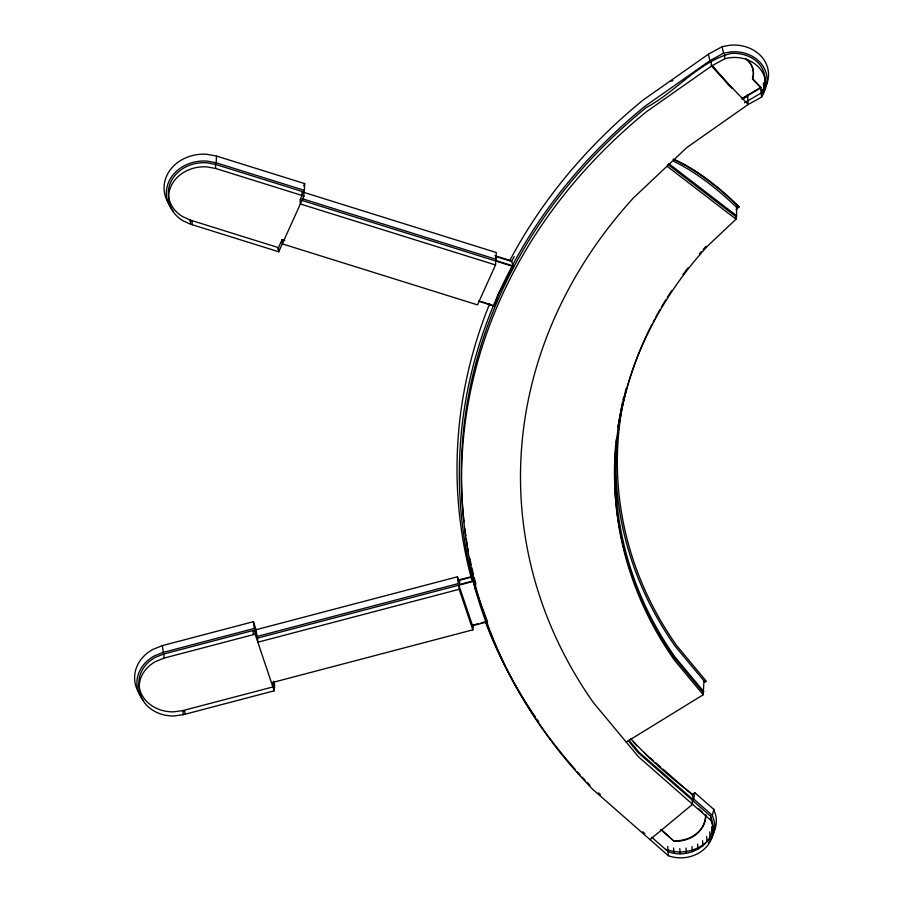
<?xml version="1.0" encoding="UTF-8"?>
<svg xmlns="http://www.w3.org/2000/svg" width="903" height="903" viewBox="0 0 903 903"><rect width="100%" height="100%" fill="white"/><g stroke="black" fill="none" stroke-linecap="round" stroke-linejoin="round"><path stroke-width="1.35" d="M626.23 742.097L703.211 694.768L703.922 680.806M744.456 102.75L761.263 92.998C768.746 82.06 764.864 66.348 753.926 59.259C747.131 54.688 738.812 52.814 730.674 53.48C698.267 62.149 675.546 92.185 646.322 107.468A582.13 495.815 -4 0 0 464.029 521.866M473.217 624.955L473.093 627.325L458.34 583.564L457.437 576.803L256.091 629.718L256.994 636.48L458.34 583.564M302.934 193.524L304.367 190.364L216.156 162.788L216.517 156.05L206.618 154.255A38.694 32.959 -4 0 0 169.888 170.34A38.694 32.959 -4 0 0 169.922 205.241M304.367 190.364L304.717 183.625L216.517 156.05M284.727 240.593L282.041 239.746L282.323 243.878L477.484 304.875L495.521 264.974L496.3 252.535L302.494 191.955M651.752 837.273L668.062 851.585C687.296 859.521 715.311 845.547 712.512 822.791M650.002 839.609L692.567 804.28L692.285 800.16L693.707 798.986L694.757 792.642L713.776 809.336L715.819 815.544A35.691 30.397 -4 0 1 713.314 833.187M708.618 842.68A33.716 28.715 -4 0 0 714.25 821.03L712.377 815.375L713.776 809.336M763.904 90.142L762.922 93.573L765.473 88.505A33.58 28.591 -4 0 0 730.516 51.934L723.517 53.198L709.939 60.682L644.979 106.272A584.094 497.497 -4 0 0 575.527 769.785M478.5 301.162L494.234 306.072L498.58 293.723L513.559 266.577L511.369 260.854L494.867 255.696M303.69 185.883L304.717 183.625M277.752 249.228L282.041 239.746M302.392 194.709L300.078 199.845L300.36 203.976L495.521 264.974M278.745 251.779L303.939 196.064L303.645 191.944L215.445 164.369L206.584 162.766A34.754 29.596 -4 0 0 170.712 182.18A34.754 29.596 -4 0 0 182.316 216.438L190.262 220.084L278.463 247.648L278.745 251.779L190.544 224.204L182.609 220.569A34.754 29.596 -4 0 1 170.994 186.3A34.754 29.596 -4 0 1 206.866 166.886L215.738 168.5L303.939 196.064M764.22 89.002L766.85 83.787A35.398 30.149 -4 0 0 729.996 45.229L722.129 46.663L708.347 54.236L643.286 99.917A586.058 499.167 -4 0 0 509.811 260.527M511.504 261.509L514.202 256.621M667.96 164.493L736.577 217.171L736.577 207.329L737.909 206.065L739.094 206.9L736.103 209.722M735.866 216.618L736.035 219.192L707.286 246.327A428.959 365.365 -4 0 0 674.417 660.149L703.211 694.768M691.924 795.001L694.757 792.642M742.322 98.303L760.857 87.32L752.492 78.561A23.218 19.776 -4 0 0 746.679 59.214M742.368 98.811L760.902 87.839L752.526 79.08A23.218 19.776 -4 0 0 745.822 59.022M710.909 820.387L638.398 756.725L593.373 702.602A523.187 445.619 -4 0 1 633.466 197.881L686.777 147.573L748.158 104.488L761.545 97.118A31.752 27.045 -4 0 0 758.576 67.115A31.752 27.045 -4 0 0 724.838 58.718L711.44 66.088L646.616 111.6A582.13 495.815 -4 0 0 592.774 789.369L668.344 855.717A31.752 27.045 -4 0 0 703.211 849.971A31.752 27.045 -4 0 0 710.909 820.387L710.627 816.256L638.105 752.594L628.206 740.686M760.507 90.582L762.99 89.532M256.091 629.718L253.382 621.693L162.393 645.6L153.104 649.302A38.694 32.959 -4 0 0 140.055 694.61M253.382 621.693L254.285 628.454L163.296 652.372L154.481 655.871A36.718 31.278 -4 0 0 143.588 700.796M163.838 653.975L155.508 657.282A34.754 29.596 -4 0 0 140.213 690.998A34.754 29.596 -4 0 0 173.907 711.835L182.925 710.582L273.914 686.675L274.207 690.795L183.207 714.713L174.189 715.955A34.754 29.596 -4 0 1 140.507 695.118A34.754 29.596 -4 0 1 155.801 661.414L164.12 658.095L255.12 634.188L254.827 630.057L163.838 653.975L164.12 658.095M254.883 630.892L253.088 631.366L253.314 634.662M472.833 629.842L459.164 589.298L458.521 580.019L471.49 576.611L473.748 581.261L475.147 588.733L487.586 621.772L472.551 625.723L472.833 629.842L271.498 682.758M471.716 577.073L459.503 580.279L459.785 584.41L473.522 580.798M459.164 589.298L257.829 642.214L257.536 638.094L473.951 581.216M473.465 624.955L478.511 623.623M481.039 622.957L486.096 621.636M182.982 711.417L184.788 710.943L185.013 714.239M672.904 80.717L670.173 81.293M216.156 162.788L206.787 161.084A36.718 31.278 -4 0 0 171.277 177.281A36.718 31.278 -4 0 0 173.353 211.223M665.534 849.373L672.735 851.303A35.691 30.397 -4 0 0 709.036 839.44M303.701 192.768L301.952 192.226L302.189 195.522M511.595 261.43L495.826 256.497L496.108 260.617L513.344 266.013M302.133 198.683L495.939 259.274M301.421 200.263L513.559 266.577M480.735 301.354L494.234 306.072M190.319 220.908L192.068 221.461L192.294 224.757M668.57 163.499L736.577 215.704M667.024 166.208L736.035 219.192M643.726 752.199L649.765 757.989M650.408 758.08L653.524 760.811M655.601 762.629L660.782 767.178M662.858 768.995L691.89 794.482M693.707 798.986L712.377 815.375M698.504 808.682L702.579 812.26M661.73 829.959L673.999 841.201A29.122 24.799 -4 0 0 705.638 814.946M660.748 829.575L673.999 841.201M598.362 792.823L600.472 794.674M642.688 831.742L644.81 833.604M711.903 65.242L732.119 88.46M711.948 65.761L729.398 85.819M703.843 691.698L675.083 657.124A427.977 364.519 -4 0 1 652.022 324.233M703.031 692.195L674.236 657.576A428.959 365.365 -4 0 1 615.688 445.01M633.353 741.679L636.841 745.878M628.985 740.167L638.872 752.052L692.996 799.573L692.635 794.414A522.25 444.818 -4 0 1 630.678 738.688M458.826 580.527L457.979 578.405M457.437 576.803L458.521 580.019M273.485 681.28L274.647 684.722L274.456 688.278L272.616 682.815M254.285 628.454L257.536 638.094M255.12 634.188L274.207 690.795M710.627 816.256L712.309 821.358L712.783 826.651M708.347 54.236L709.939 60.682M722.129 46.663L723.517 53.198M471.49 576.611L471.953 579.071M162.393 645.6L163.296 652.372M764.694 77.669L765.055 82.828M763.374 82.907L763.735 88.054M760.857 87.32L761.545 97.118M747.47 94.691L748.158 104.488L711.44 66.088L711.158 61.957M724.545 54.586L724.838 58.718M711.677 826.798L712.027 831.956M709.724 831.889L710.085 837.047M706.643 836.584L707.004 841.743M702.568 840.693L702.929 845.851M697.635 844.057L697.996 849.215M692.059 846.551L692.42 851.71M686.032 848.075L686.393 853.233M679.812 848.572L680.173 853.73M673.615 848.019L673.977 853.166M667.701 846.438L668.344 855.717M215.445 164.369L215.738 168.5M190.262 220.084L190.544 224.204M182.925 710.582L183.207 714.713M675.094 159.887A114.297 41.527 46.7 0 1 739.094 206.9M673.006 159.131A127.03 46.155 46.7 0 1 737.909 206.065M653.298 321.761A427.977 364.519 -4 0 1 654.607 319.301M655.928 316.84A427.977 364.519 -4 0 1 660.025 309.503M661.436 307.088A427.977 364.519 -4 0 1 665.782 299.864M667.272 297.482A427.977 364.519 -4 0 1 671.843 290.394M682.95 274.535A427.977 364.519 -4 0 1 687.996 267.864M699.498 253.743A427.977 364.519 -4 0 1 701.338 251.61M703.177 249.499A427.977 364.519 -4 0 1 705.988 246.338M673.762 161.377A127.03 46.155 46.7 0 1 736.577 207.329M615.936 442.267A428.959 365.365 -4 0 1 616.218 439.524M617.776 427.175A428.959 365.365 -4 0 1 618.183 424.433M618.623 421.701A428.959 365.365 -4 0 1 619.086 418.958M619.571 416.227A428.959 365.365 -4 0 1 620.079 413.495M620.609 410.763A428.959 365.365 -4 0 1 621.162 408.043M621.749 405.323A428.959 365.365 -4 0 1 622.348 402.603M622.98 399.894A428.959 365.365 -4 0 1 623.623 397.196M616.297 443.023A426.995 363.683 -4 0 0 675.207 646.288L705.051 682.16L706.36 681.28L676.584 645.487A425.381 362.306 -4 0 1 626.039 388.764M742.142 99.477A522.25 444.818 -4 0 1 748.113 95.831M538.662 721.644A586.058 499.167 -4 0 1 537.037 719.33M535.434 717.005A586.058 499.167 -4 0 1 506.459 668.751M505.183 666.279A586.058 499.167 -4 0 1 485.679 622.618M471.772 579.963A586.058 499.167 -4 0 1 489.765 303.498M589.975 785.317A584.094 497.497 -4 0 1 587.04 782.258M585.088 780.203A584.094 497.497 -4 0 1 582.187 777.111M580.268 775.022A584.094 497.497 -4 0 1 577.412 771.884M711.383 836.415A35.691 30.397 -4 0 1 709.86 838.458M705.604 814.427A29.122 24.799 -4 0 1 673.965 840.693M475.937 584.218A582.13 495.815 -4 0 1 474.154 577.389M473.477 574.647A582.13 495.815 -4 0 1 471.851 567.773M471.231 565.007A582.13 495.815 -4 0 1 469.763 558.088M468.42 551.157A582.13 495.815 -4 0 1 467.912 548.369M467.427 545.593A582.13 495.815 -4 0 1 466.287 538.628M465.858 535.829A582.13 495.815 -4 0 1 464.887 528.853"/></g></svg>
